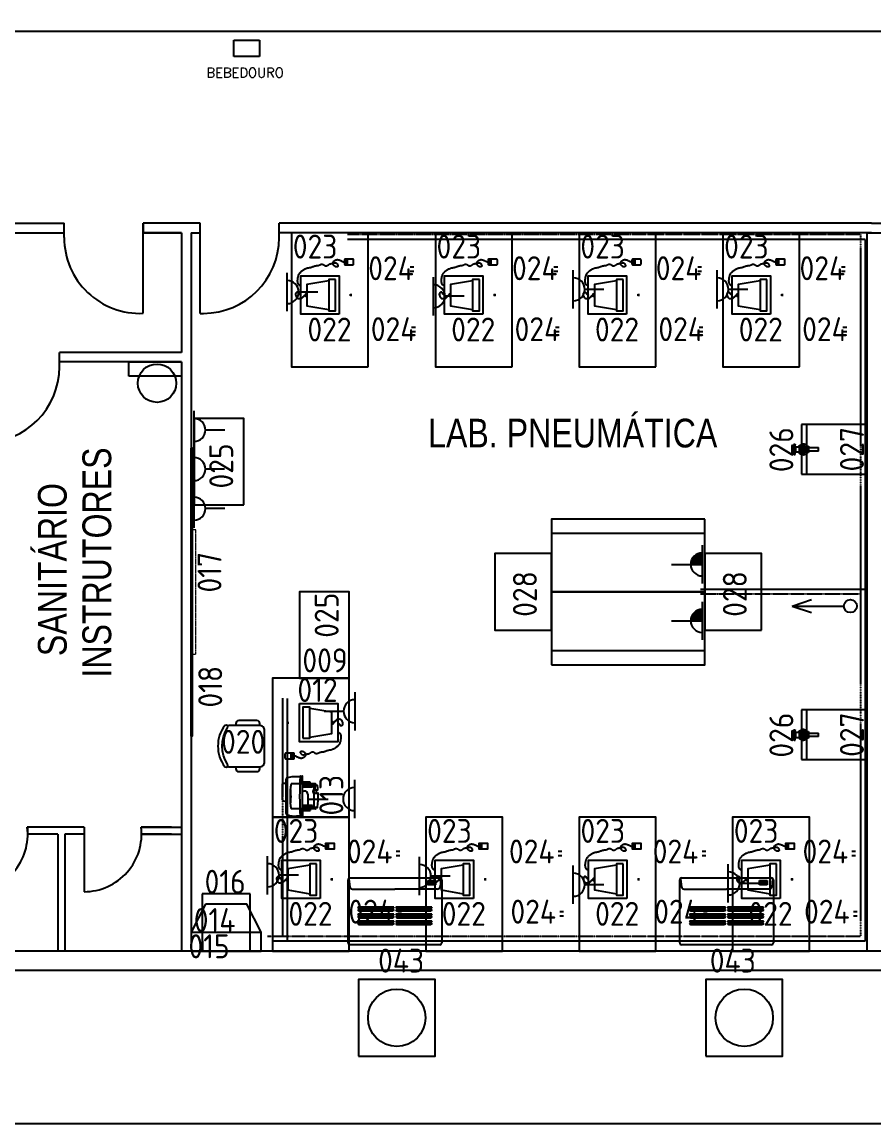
# Model space of a CAD drawing. Header units: millimetres. Extents: x 18768 to 1484868, y -11027 to 520152.
# Drawn here: x 218641 to 227529, y 25708 to 37211 of the extents above; entities that cross this region are included whole.
import ezdxf
from ezdxf.enums import TextEntityAlignment as Align

# ---------------------------------------------------------------- set-up
doc = ezdxf.new("R2010")
doc.units = ezdxf.units.MM
for name, pattern in [('DASHDOT2', [0.5, 0.25, -0.125, 0, -0.125]), ('DIVIDE', [2.15, 1.5, -0.2, 0.05, -0.15, 0.05, -0.2]), ('HIDDEN', [0.375, 0.25, -0.125]), ('HIDDEN2', [4.7625, 3.175, -1.5875])]:
    doc.linetypes.add(name, pattern=pattern)
for name, color, linetype in [('4-MOBILIA', 4, 'Continuous'), ('8-TEXTO-DETALHES', 6, 'Continuous'), ('L018-SIMBOLO1', 3, 'Continuous'), ('L018-SIMBOLO3', 3, 'Continuous'), ('L025-CONTORNO', 7, 'Continuous'), ('L025-IMAGIN', 1, 'DIVIDE'), ('L025-TEXTO', 7, 'Continuous'), ('L035-ARRANJO-ADQUIRIR', 102, 'Continuous'), ('L035-ARRANJO-EXISTENTE', 180, 'Continuous'), ('L035-ARRANJO-REMANEJADO', 200, 'Continuous'), ('L035-TEXTO', 40, 'Continuous'), ('PAREDES', 7, 'Continuous')]:
    doc.layers.add(name, color=color, linetype=linetype)
doc.layers.add('L035-DEMOLIÇÃO', color=40, linetype='Continuous', plot=False)
doc.styles.add('ISO-CP--18', font='isocp.shx', dxfattribs={"width": 0.75, "height": 180})
doc.styles.add('ISO-CP--25', font='isocp.shx', dxfattribs={"height": 250})
doc.styles.add('ROMANS', font='romans', dxfattribs={"width": 0.8, "height": 300})
doc.styles.get("Standard").update_dxf_attribs({"font": 'arial.ttf'})

# ---------------------------------------------------------------- blocks, each defined once
blk = doc.blocks.new('BL_SENAI_id9300159197')
at = {"layer": 'L025-CONTORNO', "color": 0, "linetype": 'HIDDEN', "lineweight": 9}
blk.add_lwpolyline([(-650, -50), (650, -50), (650, 0), (-650, 0)], close=True, dxfattribs=at)
at = {"layer": 'L025-TEXTO', "lineweight": 9, "style": 'ISO-CP--25'}
blk.add_attdef('rmp_mt_codmaterial', (15, 15), '', height=40, dxfattribs=at)
at = {"layer": 'L025-TEXTO', "lineweight": 9, "style": 'ISO-CP--25', "flags": 1}
for tag in ['rmp_mt_nomeunid', 'rmp_mt_potencia', 'rmp_mt_cod']:
    blk.add_attdef(tag, (15, 15), '', height=40, dxfattribs=at)
blk = doc.blocks.new('BL_SENAI_id9320290690')
at = {"layer": 'L025-CONTORNO', "color": 0}
blk.add_lwpolyline([(-3131, 134), (-131, 134), (-131, 152), (-3131, 152)], close=True, dxfattribs=at)
at = {"layer": 'L025-TEXTO', "style": 'ISO-CP--25'}
blk.add_attdef('rmp_mt_codmaterial', (15, 15), '', height=40, dxfattribs=at)
at = {"layer": 'L025-TEXTO', "style": 'ISO-CP--25', "flags": 1}
for tag in ['rmp_mt_nomeunid', 'rmp_mt_potencia', 'rmp_mt_cod']:
    blk.add_attdef(tag, (15, 15), '', height=40, dxfattribs=at)
blk = doc.blocks.new('BL_SENAI_id9320210400')
at = {"layer": 'L035-ARRANJO-ADQUIRIR', "color": 0}
for points in [[(-690, 550, -0.290756), (-310, 550, 0.829608), (-284, 579, 0.333333), (-716, 579, 0.829608), (-690, 550)], [(-717, 464), (-737, 464, 0.414214), (-767, 434), (-767, 244, 0.414214), (-737, 214), (-717, 214)], [(-710, 550, 0.129448), (-717, 523), (-717, 219, 0.414214), (-663, 164), (-338, 164, 0.414214), (-284, 219), (-284, 525, 0.120944), (-290, 550)], [(-284, 214), (-264, 214, 0.414214), (-234, 244), (-234, 434, 0.414214), (-264, 464), (-284, 464)]]:
    blk.add_lwpolyline(points, format="xyb", dxfattribs=at)
at = {"layer": 'L025-TEXTO', "style": 'ISO-CP--25'}
blk.add_attdef('rmp_mt_codmaterial', (15, 15), '', height=40, dxfattribs=at)
at = {"layer": 'L025-TEXTO', "style": 'ISO-CP--25', "flags": 1}
for tag in ['rmp_mt_nomeunid', 'rmp_mt_potencia', 'rmp_mt_cod']:
    blk.add_attdef(tag, (15, 15), '', height=40, dxfattribs=at)
blk = doc.blocks.new('BL_SENAI_id9370710520')
at = {"layer": 'L035-ARRANJO-ADQUIRIR', "color": 0}
for p, q in [((499, 247), (499, 164)), ((502, 247), (502, 224)), ((519, 247), (502, 247)), ((550, 253), (506, 253)), ((519, 224), (519, 247)), ((520, 247), (520, 224)), ((536, 247), (520, 247)), ((536, 224), (536, 247)), ((538, 247), (538, 224)), ((554, 247), (538, 247)), ((554, 224), (554, 247)), ((557, 164), (557, 247)), ((193, 186), (169, 186)), ((181, 174), (181, 198)), ((499, 221), (557, 221)), ((499, 220), (557, 220)), ((502, 224), (519, 224)), ((506, 157), (550, 157)), ((520, 224), (536, 224)), ((538, 224), (554, 224))]:
    blk.add_line(p, q, dxfattribs=at)
for points in [[(-19, 308), (-19, 708), (381, 708), (381, 308)], [(170, 645), (192, 645), (192, 660), (170, 660)], [(343, 345), (343, 415), (18, 415), (18, 345)]]:
    blk.add_lwpolyline(points, close=True, dxfattribs=at)
for points in [[(181, 660), (180, 665), (178, 669), (175, 672), (173, 675), (170, 677), (168, 678), (165, 679), (163, 681), (162, 682), (161, 683), (160, 685), (160, 686), (159, 688), (159, 689), (159, 690), (158, 691), (157, 692), (156, 693), (154, 694), (152, 695), (151, 696), (149, 697), (147, 699), (146, 701), (144, 703), (143, 706), (142, 709), (141, 712), (141, 716), (141, 719), (141, 723), (141, 726), (141, 729), (142, 732), (143, 735), (145, 737), (146, 740), (148, 742), (150, 744), (152, 746), (154, 747), (156, 749), (159, 750), (161, 751), (163, 752), (166, 753), (168, 754), (170, 755), (172, 755), (174, 756), (176, 757), (178, 757), (180, 758), (181, 758), (183, 758), (185, 759), (186, 759), (188, 759), (190, 759), (191, 759), (193, 759), (195, 759), (196, 758), (198, 758), (200, 757), (202, 757), (203, 756), (205, 755), (206, 754), (208, 753), (209, 751), (210, 750), (211, 749), (212, 748), (213, 746), (214, 745), (214, 744), (214, 743), (214, 742), (214, 741), (213, 739), (212, 738), (211, 737), (210, 737), (209, 736), (208, 735), (206, 734), (205, 733), (204, 732), (202, 732), (201, 731), (199, 730), (198, 729), (196, 728), (195, 727), (194, 726), (193, 724), (192, 723), (191, 721), (190, 719), (189, 716), (187, 714), (184, 711), (181, 708)], [(276, 708), (280, 717), (284, 724), (290, 729), (296, 733), (302, 736), (308, 738), (315, 740), (321, 740), (327, 741), (334, 741), (340, 740), (345, 740), (351, 739), (357, 738), (362, 737), (368, 736), (374, 735), (379, 733), (385, 731), (390, 730), (395, 728), (400, 725), (405, 723), (410, 720), (414, 716), (418, 713), (422, 709), (426, 705), (430, 700), (434, 696), (437, 691), (441, 686), (444, 681), (448, 676), (451, 670), (454, 665), (457, 659), (460, 654), (462, 649), (464, 644), (465, 639), (466, 634), (467, 629), (467, 624), (468, 619), (469, 614), (469, 610), (470, 605), (472, 600), (473, 595), (475, 590), (477, 586), (479, 581), (481, 575), (483, 570), (485, 565), (486, 560), (487, 554), (488, 549), (489, 544), (489, 538), (490, 533), (491, 528), (492, 524), (493, 519), (495, 515), (497, 511), (499, 507), (500, 504), (502, 500), (503, 497), (504, 494), (504, 490), (504, 487), (504, 484), (503, 480), (502, 477), (501, 474), (499, 471), (498, 469), (496, 466), (494, 464), (492, 461), (490, 459), (489, 456), (488, 454), (487, 451), (486, 448), (487, 445), (487, 441), (488, 438), (490, 434), (492, 431), (493, 427), (495, 424), (497, 420), (499, 417), (501, 415), (503, 412), (505, 410), (506, 408), (507, 406), (508, 405), (509, 404), (509, 404), (509, 403), (509, 403), (509, 403), (508, 403), (508, 402), (508, 401), (508, 398), (509, 395), (510, 391), (510, 387), (511, 382), (513, 377), (514, 372), (515, 366), (516, 362), (517, 357), (518, 354), (519, 350), (519, 347), (519, 344), (518, 341), (517, 338), (515, 335), (513, 333), (510, 330), (506, 327), (502, 325), (499, 323), (495, 321), (491, 320), (488, 320), (485, 320), (482, 321), (480, 322), (479, 324), (478, 326), (477, 329), (477, 332), (477, 334), (477, 337), (478, 341), (478, 344), (480, 347), (481, 350), (483, 353), (485, 356), (487, 359), (490, 362), (493, 365), (496, 368), (499, 370), (502, 372), (506, 373), (510, 373), (515, 372), (520, 371), (525, 369), (530, 366), (535, 362), (539, 358), (543, 353), (547, 348), (549, 342), (551, 336), (552, 330), (552, 324), (551, 318), (550, 312), (548, 306), (546, 300), (544, 294), (541, 289), (538, 284), (536, 278), (533, 273), (531, 268), (529, 262), (528, 256), (528, 253)], [(331, 415), (291, 645), (71, 645), (31, 415)]]:
    blk.add_lwpolyline(points, dxfattribs=at)
for centre, start, end in [((506, 247), 90, 180), ((550, 247), 0, 90), ((506, 164), 180, 270), ((550, 164), 270, 0)]:
    blk.add_arc(centre, 6.72, start, end, dxfattribs=at)
at = {"layer": 'L025-TEXTO', "style": 'ISO-CP--25'}
blk.add_attdef('rmp_mt_codmaterial', (15, 15), '', height=40, dxfattribs=at)
at = {"layer": 'L025-TEXTO', "style": 'ISO-CP--25', "flags": 1}
for tag in ['rmp_mt_nomeunid', 'rmp_mt_potencia', 'rmp_mt_cod']:
    blk.add_attdef(tag, (15, 15), '', height=40, dxfattribs=at)
blk = doc.blocks.new('BL_SENAI_id9320221140')
at = {"layer": 'L025-CONTORNO', "color": 0}
blk.add_lwpolyline([(570, -612), (570, 788), (-230, 788), (-230, -612)], close=True, dxfattribs=at)
at = {"layer": 'L025-TEXTO', "style": 'ISO-CP--25'}
blk.add_attdef('rmp_mt_codmaterial', (15, 15), '', height=40, dxfattribs=at)
at = {"layer": 'L025-TEXTO', "style": 'ISO-CP--25', "flags": 1}
for tag in ['rmp_mt_nomeunid', 'rmp_mt_potencia', 'rmp_mt_cod']:
    blk.add_attdef(tag, (15, 15), '', height=40, dxfattribs=at)
blk = doc.blocks.new('BL_SENAI_id9390240030')
at = {"layer": 'L035-ARRANJO-REMANEJADO', "color": 0}
for p, q in [((0, 630), (0, -50)), ((520, 630), (0, 630)), ((520, -50), (520, 630)), ((0, 0), (520, 0)), ((0, -50), (520, -50))]:
    blk.add_line(p, q, dxfattribs=at)
at = {"layer": 'L025-TEXTO', "style": 'ISO-CP--25'}
blk.add_attdef('rmp_mt_codmaterial', (15, 15), '', height=40, dxfattribs=at)
at = {"layer": 'L025-TEXTO', "style": 'ISO-CP--25', "flags": 1}
for tag in ['rmp_mt_nomeunid', 'rmp_mt_potencia', 'rmp_mt_cod']:
    blk.add_attdef(tag, (15, 15), '', height=40, dxfattribs=at)
blk = doc.blocks.new('BL_SENAI_id9320230440')
at = {"layer": 'L035-ARRANJO-ADQUIRIR', "color": 0}
blk.add_lwpolyline([(0, 520), (-900, 520), (-900, 0), (0, 0)], close=True, dxfattribs=at)
at = {"layer": 'L025-TEXTO', "style": 'ISO-CP--25'}
blk.add_attdef('rmp_mt_codmaterial', (15, 15), '', height=40, dxfattribs=at)
at = {"layer": 'L025-TEXTO', "style": 'ISO-CP--25', "flags": 1}
for tag in ['rmp_mt_nomeunid', 'rmp_mt_potencia', 'rmp_mt_cod']:
    blk.add_attdef(tag, (15, 15), '', height=40, dxfattribs=at)
blk = doc.blocks.new('BL_SENAI_id9370710510')
at = {"layer": 'L035-ARRANJO-ADQUIRIR', "color": 0}
for p, q in [((173, 95), (173, 119)), ((491, 168), (491, 85)), ((491, 142), (549, 142)), ((491, 141), (549, 141)), ((495, 168), (495, 145)), ((511, 168), (495, 168)), ((495, 145), (511, 145)), ((542, 174), (498, 174)), ((511, 145), (511, 168)), ((529, 168), (512, 168)), ((512, 168), (512, 145)), ((512, 145), (529, 145)), ((529, 145), (529, 168)), ((530, 168), (530, 145)), ((546, 168), (530, 168)), ((530, 145), (546, 145)), ((546, 145), (546, 168)), ((549, 85), (549, 168)), ((185, 107), (161, 107)), ((498, 78), (542, 78))]:
    blk.add_line(p, q, dxfattribs=at)
for points in [[(-27, 229), (-27, 629), (373, 629), (373, 229)], [(162, 566), (184, 566), (184, 581), (162, 581)], [(335, 266), (335, 336), (10, 336), (10, 266)]]:
    blk.add_lwpolyline(points, close=True, dxfattribs=at)
for points in [[(173, 581), (172, 586), (170, 590), (168, 593), (165, 596), (162, 598), (160, 599), (158, 600), (156, 602), (154, 603), (153, 604), (152, 606), (152, 607), (152, 609), (151, 610), (151, 611), (150, 612), (149, 613), (148, 614), (146, 615), (145, 616), (143, 617), (141, 618), (139, 620), (138, 622), (136, 624), (135, 627), (134, 630), (133, 633), (133, 637), (133, 640), (133, 644), (133, 647), (134, 650), (134, 653), (135, 656), (137, 658), (138, 661), (140, 663), (142, 665), (144, 667), (146, 668), (148, 670), (151, 671), (153, 672), (156, 673), (158, 674), (160, 675), (162, 676), (164, 676), (166, 677), (168, 678), (170, 678), (172, 679), (174, 679), (175, 679), (177, 680), (179, 680), (180, 680), (182, 680), (183, 680), (185, 680), (187, 680), (189, 679), (190, 679), (192, 678), (194, 678), (195, 677), (197, 676), (199, 675), (200, 674), (201, 672), (203, 671), (204, 670), (205, 669), (205, 667), (206, 666), (206, 665), (206, 664), (206, 663), (206, 662), (205, 660), (205, 659), (204, 658), (203, 658), (201, 657), (200, 656), (199, 655), (197, 654), (196, 653), (194, 653), (193, 652), (191, 651), (190, 650), (189, 649), (187, 648), (186, 647), (185, 645), (184, 644), (183, 642), (182, 640), (181, 637), (179, 635), (176, 632), (173, 629)], [(268, 629), (272, 638), (277, 645), (282, 650), (288, 655), (294, 657), (300, 659), (307, 661), (313, 661), (320, 662), (326, 662), (332, 661), (338, 661), (343, 660), (349, 659), (355, 658), (360, 657), (366, 656), (371, 654), (377, 652), (382, 651), (387, 649), (392, 646), (397, 644), (402, 641), (406, 637), (411, 634), (415, 630), (419, 626), (422, 621), (426, 617), (430, 612), (433, 607), (437, 602), (440, 597), (443, 591), (447, 586), (449, 580), (452, 575), (454, 570), (456, 565), (457, 560), (458, 555), (459, 550), (460, 545), (460, 540), (461, 535), (461, 531), (462, 526), (464, 521), (466, 516), (467, 511), (470, 507), (472, 502), (474, 496), (475, 491), (477, 486), (478, 481), (479, 475), (480, 470), (481, 465), (481, 459), (482, 454), (483, 449), (484, 445), (486, 440), (487, 436), (489, 432), (491, 428), (492, 425), (494, 421), (495, 418), (496, 415), (496, 411), (496, 408), (496, 405), (495, 402), (494, 398), (493, 395), (492, 393), (490, 390), (488, 387), (486, 385), (484, 382), (482, 380), (481, 377), (480, 375), (479, 372), (479, 369), (479, 366), (479, 362), (481, 359), (482, 355), (484, 352), (486, 348), (488, 345), (490, 342), (492, 338), (493, 336), (495, 333), (497, 331), (498, 329), (499, 327), (500, 326), (501, 325), (501, 325), (501, 324), (501, 324), (501, 324), (501, 324), (500, 323), (500, 322), (501, 319), (501, 316), (502, 312), (503, 308), (504, 303), (505, 298), (506, 293), (507, 287), (508, 283), (509, 278), (510, 275), (511, 271), (511, 268), (511, 265), (510, 262), (509, 259), (507, 257), (505, 254), (502, 251), (498, 248), (495, 246), (491, 244), (487, 242), (483, 241), (480, 241), (477, 241), (475, 242), (473, 243), (471, 245), (470, 247), (469, 250), (469, 253), (469, 256), (469, 259), (470, 262), (471, 265), (472, 268), (473, 271), (475, 274), (477, 277), (479, 280), (482, 283), (485, 286), (488, 289), (491, 291), (495, 293), (498, 294), (503, 294), (507, 293), (512, 292), (517, 290), (522, 287), (527, 283), (531, 279), (536, 274), (539, 269), (542, 263), (543, 257), (544, 251), (544, 245), (543, 239), (542, 233), (540, 227), (538, 221), (536, 216), (533, 210), (530, 205), (528, 199), (525, 194), (523, 189), (521, 183), (520, 177), (520, 174)], [(323, 336), (283, 566), (63, 566), (23, 336)]]:
    blk.add_lwpolyline(points, dxfattribs=at)
for centre, start, end in [((498, 168), 90, 180), ((542, 168), 0, 90), ((498, 85), 180, 270), ((542, 85), 270, 0)]:
    blk.add_arc(centre, 6.72, start, end, dxfattribs=at)
at = {"layer": 'L025-TEXTO', "style": 'ISO-CP--25'}
blk.add_attdef('rmp_mt_codmaterial', (15, 15), '', height=40, dxfattribs=at)
at = {"layer": 'L025-TEXTO', "style": 'ISO-CP--25', "flags": 1}
for tag in ['rmp_mt_nomeunid', 'rmp_mt_potencia', 'rmp_mt_cod']:
    blk.add_attdef(tag, (15, 15), '', height=40, dxfattribs=at)
blk = doc.blocks.new('BL_SENAI_id9320220810')
at = {"layer": 'L025-CONTORNO', "color": 0}
blk.add_lwpolyline([(-688, 238), (112, 238), (112, 1688), (-688, 1688)], close=True, dxfattribs=at)
at = {"layer": 'L025-TEXTO', "style": 'ISO-CP--25'}
blk.add_attdef('rmp_mt_codmaterial', (15, 15), '', height=40, dxfattribs=at)
at = {"layer": 'L025-TEXTO', "style": 'ISO-CP--25', "flags": 1}
for tag in ['rmp_mt_nomeunid', 'rmp_mt_potencia', 'rmp_mt_cod']:
    blk.add_attdef(tag, (15, 15), '', height=40, dxfattribs=at)
blk = doc.blocks.new('BL_SENAI_id9370720080')
at = {"layer": 'L035-ARRANJO-EXISTENTE', "color": 0}
for p, q in [((-169, 28), (-169, 387)), ((-92, 413), (-24, 413)), ((-21, 418), (-3, 418)), ((76, 357), (-1, 357)), ((0, 357), (0, 415)), ((79, 337), (79, 354)), ((-209, 167), (-209, 337)), ((136, 337), (-119, 337)), ((154, 322), (0, 322)), ((104, 317), (0, 317)), ((104, 305), (0, 305)), ((104, 302), (0, 302)), ((55, 232), (55, 112)), ((104, 302), (104, 322)), ((124, 285), (124, 322)), ((124, 92), (124, 240)), ((124, 240), (161, 240)), ((126, 275), (158, 275)), ((132, 285), (132, 322)), ((139, 322), (139, 334)), ((136, 77), (-119, 77)), ((-92, 2), (-24, 2)), ((76, 57), (-1, 57)), ((104, 112), (0, 112)), ((104, 110), (0, 110)), ((104, 97), (0, 97)), ((154, 92), (0, 92)), ((0, 57), (0, 0)), ((79, 77), (79, 60)), ((104, 112), (104, 92)), ((139, 80), (139, 92)), ((-21, -3), (-3, -3))]:
    blk.add_line(p, q, dxfattribs=at)
for centre, radius, start, end in [((-154, 387), 15, 107.7571, 180), ((-82, 161), 252, 76.9063, 107.7571), ((4596, 207), 4625, 177.4284, 182.5716), ((-21, 415), 3, 90, 177.4284), ((-7, 415), 3, 2.5716, 90), ((-4624, 207), 4625, 357.4284, 2.5716), ((-3, 415), 3, 0, 90), ((76, 354), 3, 0, 90), ((721, 207), 850, 171.2026, 188.7974), ((-636, 207), 517, 351.0985, 8.9015), ((25, 232), 30, 0, 142.3429), ((137, 257), 28.3, 123.367, 236.633), ((137, 257), 20.8, 123.367, 227.8145), ((119, 285), 5, 303.367, 0), ((119, 230), 5, 0, 56.633), ((122, 240), 2, 0, 47.8145), ((119, 285), 12.5, 303.367, 0), ((136, 334), 3, 0, 90), ((-721, 207), 870, 2.1781, 4.441), ((154, 319), 3, 7.2919, 90), ((-721, 207), 885, 4.5759, 7.2919), ((-721, 207), 885, 352.7081, 1.9536), ((158, 278), 3, 270, 4.5759), ((161, 237), 3, 1.9536, 90), ((-154, 28), 15, 180, 252.2429), ((-82, 254), 252, 252.2429, 283.0937), ((-3, 0), 3, 270, 0), ((76, 60), 3, 270, 0), ((136, 80), 3, 270, 0), ((154, 95), 3, 270, 352.7081), ((-21, 0), 3, 182.5716, 270), ((-7, 0), 3, 270, 357.4284)]:
    blk.add_arc(centre, radius, start, end, dxfattribs=at)
at = {"layer": 'L035-ARRANJO-EXISTENTE', "color": 0, "extrusion": (0, 0, -1)}
blk.add_ellipse((-169, 337), major_axis=(40, 0), ratio=0.25, start_param=3.141593, end_param=4.712389, dxfattribs=at)
at = {"layer": 'L035-ARRANJO-EXISTENTE', "color": 0}
blk.add_ellipse((-169, 167), major_axis=(40, 0), ratio=0.25, start_param=3.141593, end_param=4.712389, dxfattribs=at)
at = {"layer": 'L025-TEXTO', "style": 'ISO-CP--18'}
blk.add_attdef('rmp_mt_codmaterial', (15, 15), '', height=40, dxfattribs=at)
at = {"layer": 'L025-TEXTO', "style": 'ISO-CP--18', "flags": 1}
for tag in ['rmp_mt_nomeunid', 'rmp_mt_potencia', 'rmp_mt_cod']:
    blk.add_attdef(tag, (15, 15), '', height=40, dxfattribs=at)
blk = doc.blocks.new('BL_SENAI_id9310100320')
at = {"layer": 'L035-ARRANJO-EXISTENTE', "color": 0}
for p, q in [((-201, 56), (-201, 20)), ((-201, 56), (-96, 56)), ((-96, 20), (-201, 20)), ((-96, 72), (-55, 72)), ((-96, 4), (-96, 72)), ((-55, 4), (-96, 4)), ((-29, 76), (-35, 76)), ((-35, 68), (-35, 0)), ((-35, 0), (-29, 0)), ((-29, 0), (-29, 76)), ((-22, 76), (-17, 76)), ((-22, 0), (-22, 76)), ((-17, 0), (-22, 0)), ((-17, 68), (-17, 0)), ((1, 23), (1, 53)), ((39, 65), (12, 65)), ((39, 11), (12, 11)), ((35, 65), (35, 11)), ((39, 65), (39, 11))]:
    blk.add_line(p, q, dxfattribs=at)
for points in [[(-96, 22), (-96, 54), (-80, 54), (-80, 22)], [(-53, 76), (-35, 76), (-35, 0), (-53, 0)], [(1, 76), (-17, 76), (-17, 0), (1, 0)], [(39, 30), (39, 46), (58, 46), (58, 30)], [(45, 92), (45, 88), (55, 88), (55, 92)], [(45, -16), (45, -12), (55, -12), (55, -16)]]:
    blk.add_lwpolyline(points, close=True, dxfattribs=at)
for points in [[(48, 46), (48, 88), (52, 88), (52, 46)], [(52, 30), (52, -12), (48, -12), (48, 30)]]:
    blk.add_lwpolyline(points, dxfattribs=at)
for centre in [(-42, 85), (-42, -9)]:
    blk.add_circle(centre, 4.46, dxfattribs=at)
for centre, radius, start, end in [((-41, 38), 55.5, 41.7386, 141.8707), ((-41, 38), 55.5, 218.1293, 318.2614), ((-55, 75), 2.59, 270, 0), ((-55, 1), 2.59, 0, 90), ((12, 76), 11.4, 180, 270), ((12, 0), 11.4, 90, 180)]:
    blk.add_arc(centre, radius, start, end, dxfattribs=at)
at = {"layer": 'L025-TEXTO', "style": 'ISO-CP--25'}
blk.add_attdef('rmp_mt_codmaterial', (15, 15), '', height=40, dxfattribs=at)
at = {"layer": 'L025-TEXTO', "style": 'ISO-CP--25', "flags": 1}
for tag in ['rmp_mt_nomeunid', 'rmp_mt_potencia', 'rmp_mt_cod']:
    blk.add_attdef(tag, (15, 15), '', height=40, dxfattribs=at)
blk = doc.blocks.new('BL_SENAI_id9380810140')
at = {"layer": 'L025-CONTORNO', "color": 0}
blk.add_lwpolyline([(-371, -270), (429, -270), (429, 320), (-371, 320)], close=True, dxfattribs=at)
at = {"layer": 'L025-TEXTO', "style": 'ISO-CP--25'}
blk.add_attdef('RMP_MT_NOMEUNID', (8, 8), '', height=250, dxfattribs=at)
at = {"layer": 'L025-TEXTO', "style": 'ISO-CP--25', "flags": 1}
for tag in ['RMP_MT_POTENCIA', 'RMP_MT_COD', 'RMP_MT_CODMATERIAL']:
    blk.add_attdef(tag, (8, 8), '', height=250, dxfattribs=at)
blk = doc.blocks.new('BL_SENAI_id9320130030')
at = {"layer": 'L025-IMAGIN', "color": 0}
blk.add_lwpolyline([(267, 734), (-204, 564), (0, 0), (470, 170)], close=True, dxfattribs=at)
at = {"layer": 'L025-TEXTO', "style": 'ISO-CP--25'}
blk.add_attdef('rmp_mt_codmaterial', (15, 15), '', height=40, dxfattribs=at)
at = {"layer": 'L025-TEXTO', "style": 'ISO-CP--25', "flags": 1}
for tag in ['rmp_mt_nomeunid', 'rmp_mt_potencia', 'rmp_mt_cod']:
    blk.add_attdef(tag, (15, 15), '', height=40, dxfattribs=at)
blk = doc.blocks.new('BL_SENAI_id9360630070')
at = {"layer": 'L035-ARRANJO-ADQUIRIR', "color": 0}
blk.add_lwpolyline([(215, 994), (15, 994), (15, 264), (215, 264)], dxfattribs=at)
blk.add_lwpolyline([(505, 844), (215, 994), (215, 264), (505, 414)], close=True, dxfattribs=at)
at = {"layer": 'L025-TEXTO', "style": 'ISO-CP--25'}
blk.add_attdef('rmp_mt_codmaterial', (15, 15), '', height=40, dxfattribs=at)
at = {"layer": 'L025-TEXTO', "style": 'ISO-CP--25', "flags": 1}
for tag in ['rmp_mt_nomeunid', 'rmp_mt_potencia', 'rmp_mt_cod']:
    blk.add_attdef(tag, (15, 15), '', height=40, dxfattribs=at)
blk = doc.blocks.new('BL_SENAI_id9360620050')
at = {"layer": 'L025-IMAGIN', "color": 0}
blk.add_lwpolyline([(456, 171), (456, 671), (-144, 671), (-144, 171)], close=True, dxfattribs=at)
at = {"layer": 'L025-TEXTO', "style": 'ISO-CP--18'}
blk.add_attdef('rmp_mt_codmaterial', (15, 15), '', height=40, dxfattribs=at)
at = {"layer": 'L025-TEXTO', "style": 'ISO-CP--18', "flags": 1}
for tag in ['rmp_mt_nomeunid', 'rmp_mt_potencia', 'rmp_mt_cod']:
    blk.add_attdef(tag, (15, 15), '', height=40, dxfattribs=at)
blk = doc.blocks.new('BL_SENAI_id9320210390')
at = {"layer": 'L035-ARRANJO-ADQUIRIR', "color": 0}
for p, q in [((154, -168), (154, -207)), ((199, -168), (199, -207))]:
    blk.add_line(p, q, dxfattribs=at)
at = {"layer": 'L025-TEXTO', "style": 'ISO-CP--25'}
blk.add_attdef('RMP_MT_NOMEUNID', (8, 8), '', height=250, dxfattribs=at)
at = {"layer": 'L025-TEXTO', "style": 'ISO-CP--25', "flags": 1}
for tag in ['RMP_MT_COD', 'RMP_MT_CODMATERIAL', 'RMP_MT_POTENCIA']:
    blk.add_attdef(tag, (8, 8), '', height=250, dxfattribs=at)
blk = doc.blocks.new('BL_SENAI_id9315160120')
at = {"color": 0}
for p, q in [((93, 569), (105, 588)), ((105, 588), (457, 588)), ((469, 569), (457, 588)), ((489, 569), (501, 588)), ((501, 588), (853, 588)), ((865, 569), (853, 588)), ((469, 569), (93, 569)), ((93, 544), (105, 564)), ((469, 544), (93, 544)), ((93, 498), (105, 518)), ((469, 498), (93, 498)), ((93, 474), (105, 493)), ((469, 474), (93, 474)), ((105, 564), (457, 564)), ((105, 518), (457, 518)), ((105, 493), (457, 493)), ((469, 544), (457, 564)), ((469, 498), (457, 518)), ((469, 474), (457, 493)), ((865, 569), (489, 569)), ((489, 544), (501, 564)), ((865, 544), (489, 544)), ((489, 498), (501, 518)), ((865, 498), (489, 498)), ((489, 474), (501, 493)), ((865, 474), (489, 474)), ((501, 564), (853, 564)), ((501, 518), (853, 518)), ((501, 493), (853, 493)), ((865, 544), (853, 564)), ((865, 498), (853, 518)), ((865, 474), (853, 493)), ((93, 426), (105, 445)), ((469, 426), (93, 426)), ((93, 401), (105, 420)), ((469, 401), (93, 401)), ((105, 445), (457, 445)), ((105, 420), (457, 420)), ((469, 426), (457, 445)), ((469, 401), (457, 420)), ((489, 426), (501, 445)), ((865, 426), (489, 426)), ((489, 401), (501, 420)), ((865, 401), (489, 401)), ((501, 445), (853, 445)), ((501, 420), (853, 420)), ((865, 426), (853, 445)), ((865, 401), (853, 420)), ((0, 106), (8, 190)), ((37, 215), (479, 215)), ((56, 126), (56, 170)), ((56, 170), (136, 170)), ((136, 126), (56, 126)), ((136, 170), (136, 126)), ((921, 215), (479, 215)), ((958, 106), (950, 190))]:
    blk.add_line(p, q, dxfattribs=at)
for centre, radius in [((78, 148), 17.7), ((78, 148), 5.72), ((115, 148), 15.8), ((115, 148), 3.81)]:
    blk.add_circle(centre, radius, dxfattribs=at)
for centre, start, end in [((37, 185), 90, 169.0323), ((921, 185), 10.9677, 90)]:
    blk.add_arc(centre, 30, start, end, dxfattribs=at)
at = {"layer": 'L025-CONTORNO', "color": 0}
for p, q in [((-10, 117), (-10, 775)), ((10, 795), (948, 795)), ((968, 775), (968, 117)), ((948, 97), (10, 97))]:
    blk.add_line(p, q, dxfattribs=at)
for centre, start, end in [((10, 775), 90, 180), ((948, 775), 0, 90), ((10, 117), 180, 270), ((948, 117), 270, 0)]:
    blk.add_arc(centre, 20, start, end, dxfattribs=at)
at = {"layer": 'L025-TEXTO', "linetype": 'HIDDEN2', "style": 'ISO-CP--25'}
blk.add_attdef('rmp_mt_codmaterial', (15, 15), '', height=40, dxfattribs=at)
at = {"layer": 'L025-TEXTO', "linetype": 'HIDDEN2', "style": 'ISO-CP--25', "flags": 1}
for tag in ['rmp_mt_nomeunid', 'rmp_mt_potencia', 'rmp_mt_cod']:
    blk.add_attdef(tag, (15, 15), '', height=40, dxfattribs=at)

msp = doc.modelspace()

# ---------------------------------------------------------------- hatches: boundary and pattern name
at = {"layer": 'L018-SIMBOLO1'}
for points in [[(225617.047, 31548.705), (225737.047, 31548.705), (225737.047, 31668.705, 0.414213562)], [(225617.047, 30960.029), (225737.047, 30960.029), (225737.047, 31080.029, 0.414213562)]]:
    msp.add_hatch(color=256, dxfattribs=at).paths.add_polyline_path(points)

# ---------------------------------------------------------------- linework, layer by layer
at = {"layer": '4-MOBILIA'}
msp.add_circle((220049.11, 33440.781), 200, dxfattribs=at)
at = {"layer": 'DEFPOINTS'}
for p, q in [((220849.893, 37020.379), (221119.893, 37020.379)), ((218181.279, 35110.201), (219080.702, 35110.201)), ((219905.702, 35110.201), (219905.702, 35011.201)), ((220498.243, 35110.201), (219905.702, 35110.201)), ((221323.243, 34960.201), (221323.243, 35110.201)), ((227504.279, 35110.201), (227649.258, 35110.201)), ((218181.279, 35011.201), (219080.702, 35011.201)), ((219905.702, 35011.201), (220305.702, 35011.201)), ((220404.702, 35011.201), (220498.243, 35011.201)), ((227454.991, 35011.201), (227649.258, 35011.201)), ((220498.243, 34170.201), (220533.243, 34170.201)), ((219754.858, 33512.956), (219754.858, 33662.956)), ((219754.858, 33662.956), (220304.858, 33662.956)), ((220304.858, 33662.956), (220304.858, 33512.956)), ((220304.858, 33512.956), (219754.858, 33512.956)), ((219883.163, 28807.14), (220305.702, 28807.14)), ((219887.869, 28732.14), (220305.702, 28732.14))]:
    msp.add_line(p, q, dxfattribs=at)
at = {"layer": 'L018-SIMBOLO1', "color": 4, "linetype": 'DASHDOT2'}
for p, q in [((227388.033, 34992.192), (222036.998, 34992.192, 242.2)), ((227388.033, 34992.192), (227388.033, 27665.772)), ((225720.4, 31241.109), (227388.033, 31241.109)), ((221357.312, 30151.689), (221357.312, 27665.772)), ((227388.033, 27665.772), (221202.627, 27665.772, 279.966))]:
    msp.add_line(p, q, dxfattribs=at)
at = {"layer": 'L018-SIMBOLO1', "color": 6, "linetype": 'DIVIDE'}
for p, q in [((227438.033, 34942.192), (222036.998, 34942.192, 240.83)), ((227438.033, 34942.192), (227438.033, 27615.772)), ((225720.4, 31291.109), (227438.033, 31291.109)), ((221407.312, 30149.309), (221407.312, 27615.772)), ((227438.033, 27615.772), (221252.627, 27615.772, 275.804))]:
    msp.add_line(p, q, dxfattribs=at)
at = {"layer": 'L018-SIMBOLO1'}
for p, q in [((225737.047, 31748.705), (225737.047, 31348.705)), ((225417.047, 31548.705), (225737.047, 31548.705)), ((225737.047, 31160.029), (225737.047, 30760.029)), ((225417.047, 30960.029), (225737.047, 30960.029))]:
    msp.add_line(p, q, dxfattribs=at)
for centre in [(225737.047, 31548.705), (225737.047, 30960.029)]:
    msp.add_arc(centre, 120, 90, 270, dxfattribs=at)
at = {"layer": 'L018-SIMBOLO3'}
for q in [(226878.265, 31181.327), (227215.765, 31113.827), (226878.265, 31046.327)]:
    msp.add_line((226675.765, 31113.827), q, dxfattribs=at)
msp.add_circle((227283.265, 31113.827), 67.5, dxfattribs=at)
at = {"layer": 'L035-ARRANJO-ADQUIRIR', "color": 100}
for p, q in [((221407.325, 34191.822), (221407.325, 34591.822)), ((222933.364, 34148.926), (222933.364, 34548.926)), ((224392.032, 34220.418), (224392.032, 34620.418)), ((225892.032, 34220.418), (225892.032, 34620.418)), ((224712.032, 34420.418), (224512.032, 34420.418)), ((226212.032, 34420.418), (226012.032, 34420.418)), ((221727.325, 34391.822), (221527.325, 34391.822)), ((223253.364, 34348.926), (223053.364, 34348.926)), ((220435.084, 32752.255), (220435.084, 33152.255)), ((220755.084, 32952.255), (220555.084, 32952.255)), ((220434.614, 32343.741), (220434.614, 32743.741)), ((220754.614, 32543.741), (220554.614, 32543.741)), ((220435.689, 31931.28), (220435.689, 32331.28)), ((220755.689, 32131.28), (220555.689, 32131.28)), ((222114.578, 30216.769), (222114.578, 29816.769)), ((221794.578, 30016.769), (221994.578, 30016.769)), ((222109.72, 29299.256), (222109.72, 28899.256)), ((221635.034, 29099.256), (221835.034, 29099.256)), ((221203.572, 28104.341), (221203.572, 28504.341)), ((222787.272, 28096.198), (222787.272, 28496.198)), ((226009.142, 28018.551), (226009.142, 28418.551)), ((221523.572, 28304.341), (221323.572, 28304.341)), ((224392.141, 28004.253), (224392.141, 28404.253)), ((223107.272, 28296.198), (222907.272, 28296.198)), ((224712.141, 28204.253), (224512.141, 28204.253)), ((226329.142, 28218.551), (226129.142, 28218.551))]:
    msp.add_line(p, q, dxfattribs=at)
at = {"layer": 'L035-ARRANJO-ADQUIRIR'}
for points in [[(222151.09, 26416.25), (222951.09, 26416.25), (222951.09, 27216.25), (222151.09, 27216.25)], [(225775.873, 26416.25), (226575.873, 26416.25), (226575.873, 27216.25), (225775.873, 27216.25)]]:
    msp.add_lwpolyline(points, close=True, dxfattribs=at)
for centre in [(222551.09, 26816.25), (226175.873, 26816.25)]:
    msp.add_circle(centre, 300, dxfattribs=at)
at = {"layer": 'L035-ARRANJO-ADQUIRIR', "color": 100}
for centre, start, end in [((221407.325, 34391.822), 270, 90), ((224392.032, 34420.418), 270, 90), ((225892.032, 34420.418), 270, 90), ((222933.364, 34348.926), 270, 90), ((220435.084, 32952.255), 270, 90), ((220434.614, 32543.741), 270, 90), ((220435.689, 32131.28), 270, 90), ((222114.578, 30016.769), 90, 270), ((222109.72, 29099.256), 90, 270), ((221203.572, 28304.341), 270, 90), ((222787.272, 28296.198), 270, 90), ((224392.141, 28204.253), 270, 90), ((226009.142, 28218.551), 270, 90)]:
    msp.add_arc(centre, 120, start, end, dxfattribs=at)
at = {"layer": 'L035-ARRANJO-EXISTENTE'}
for p, q in [((225764.991, 31871.201), (224164.991, 31871.201)), ((224164.991, 30651.201), (225764.991, 30651.201))]:
    msp.add_line(p, q, dxfattribs=at)
for points in [[(225764.991, 32021.201), (224164.991, 32021.201), (224164.991, 31261.201), (225764.991, 31261.201)], [(224164.991, 30501.201), (225764.991, 30501.201), (225764.991, 31261.201), (224164.991, 31261.201)]]:
    msp.add_lwpolyline(points, close=True, dxfattribs=at)
at = {"layer": 'L035-DEMOLIÇÃO', "linetype": 'ByBlock', "lineweight": -2}
msp.add_lwpolyline([(243039.686, 25707.681), (151141.405, 25707.681), (151141.405, 63236.274), (243039.686, 63236.274)], close=True, dxfattribs=at)
at = {"layer": 'PAREDES'}
for p, q in [((222553.279, 37111.201), (187063.279, 37111.201)), ((222553.279, 37111.201), (187063.279, 37111.201)), ((222553.279, 37111.201), (187063.279, 37111.201)), ((222573.279, 37111.201), (187253.279, 37111.201)), ((224553.279, 37111.201), (221903.279, 37111.201)), ((224553.279, 37111.201), (221903.279, 37111.201)), ((224553.279, 37111.201), (221903.279, 37111.201)), ((224573.279, 37111.201), (221923.279, 37111.201)), ((224573.279, 37111.201), (221923.279, 37111.201)), ((224573.279, 37111.201), (221923.279, 37111.201)), ((242003.279, 37111.201), (224553.279, 37111.201)), ((242003.279, 37111.201), (224553.279, 37111.201)), ((242003.279, 37111.201), (224553.279, 37111.201)), ((242023.279, 37111.201), (224573.279, 37111.201)), ((242023.279, 37111.201), (224573.279, 37111.201)), ((242223.279, 37111.201), (224573.279, 37111.201)), ((220849.893, 36850.379), (220849.893, 37020.379)), ((221119.893, 37020.379), (221119.893, 36850.379)), ((221119.893, 36850.379), (220849.893, 36850.379)), ((219080.702, 34960.201), (219080.702, 35110.201)), ((219905.702, 34170.977), (219905.702, 35110.201)), ((220354.991, 35110.201), (219905.702, 35110.201)), ((220354.991, 35110.201), (219905.702, 35110.201)), ((220498.243, 34170.201), (220498.243, 35110.201)), ((227504.279, 35110.201), (221323.243, 35110.201)), ((220305.702, 35011.201), (219905.702, 35011.201)), ((220305.702, 35011.201), (219905.702, 35011.201)), ((220305.702, 35011.201), (220305.702, 33761.201)), ((220404.702, 35011.201), (220404.702, 27511.201)), ((227504.279, 35011.201), (221323.243, 35011.201)), ((227454.991, 35011.201), (227454.991, 27511.201)), ((227454.991, 35011.201), (227454.991, 27511.201)), ((219030.702, 33611.201), (219030.702, 33761.201)), ((220305.702, 33761.201), (219030.702, 33761.201)), ((220305.702, 33662.201), (219030.702, 33662.201)), ((220305.702, 33662.201), (220305.702, 27511.201)), ((219287.869, 28807.14), (218695.663, 28807.14)), ((218700.369, 28732.14), (218700.369, 28807.14)), ((219287.869, 28807.14), (219287.869, 28132.14)), ((220200.369, 28807.14), (219883.163, 28807.14)), ((219012.869, 28732.14), (218700.369, 28732.14)), ((219012.869, 28732.14), (219012.869, 27511.201)), ((219087.869, 28732.14), (219087.869, 27511.201)), ((219287.869, 28732.14), (219087.869, 28732.14)), ((220200.369, 28732.14), (219887.869, 28732.14)), ((227203.279, 27511.201), (210253.692, 27511.201)), ((242003.279, 27511.201), (227203.279, 27511.201)), ((242003.279, 27511.201), (227203.279, 27511.201)), ((227203.279, 27311.201), (210246.044, 27311.201)), ((242203.279, 27311.201), (227203.279, 27311.201)), ((242203.279, 27311.201), (227203.279, 27311.201)), ((242203.279, 27311.201), (227203.279, 27311.201))]:
    msp.add_line(p, q, dxfattribs=at)
for centre, radius, start, end in [((219870.702, 34960.201), 790, 180, 272.5392518), ((220533.243, 34960.201), 790, 270, 0), ((218240.702, 33611.201), 790, 270, 0), ((218100.369, 28732.14), 600, 270, 7.1807558), ((219287.869, 28732.14), 600, 270, 7.1807558)]:
    msp.add_arc(centre, radius, start, end, dxfattribs=at)

# ---------------------------------------------------------------- block references
at = {"layer": 'L035-ARRANJO-ADQUIRIR'}
ref = msp.add_blockref('BL_SENAI_id9320221140', (221683.265, 34223.201), dxfattribs=at)
ref.add_attrib('rmp_mt_codmaterial', '023', dxfattribs={"layer": 'L025-TEXTO', "height": 250, "style": 'ISO-CP--25'}).set_placement((221698.265, 34867.452), align=Align.MIDDLE)
ref = msp.add_blockref('BL_SENAI_id9320221140', (223183.265, 34223.201), dxfattribs=at)
ref.add_attrib('rmp_mt_codmaterial', '023', dxfattribs={"layer": 'L025-TEXTO', "height": 250, "style": 'ISO-CP--25'}).set_placement((223198.265, 34867.452), align=Align.MIDDLE)
ref = msp.add_blockref('BL_SENAI_id9320221140', (224683.265, 34223.201), dxfattribs=at)
ref.add_attrib('rmp_mt_codmaterial', '023', dxfattribs={"layer": 'L025-TEXTO', "height": 250, "style": 'ISO-CP--25'}).set_placement((224698.265, 34867.452), align=Align.MIDDLE)
ref = msp.add_blockref('BL_SENAI_id9320221140', (226183.265, 34223.201), dxfattribs=at)
ref.add_attrib('rmp_mt_codmaterial', '023', dxfattribs={"layer": 'L025-TEXTO', "height": 250, "style": 'ISO-CP--25'}).set_placement((226198.265, 34867.452), align=Align.MIDDLE)
ref = msp.add_blockref('BL_SENAI_id9320210390', (222522.317, 34456.081), dxfattribs=dict(at, rotation=90))
ref.add_attrib('RMP_MT_NOMEUNID', '024', dxfattribs={"layer": 'L025-TEXTO', "height": 250, "style": 'ISO-CP--25'}).set_placement((222490.899, 34641.567), align=Align.MIDDLE)
ref = msp.add_blockref('BL_SENAI_id9320210390', (224022.317, 34456.081), dxfattribs=dict(at, rotation=90))
ref.add_attrib('RMP_MT_NOMEUNID', '024', dxfattribs={"layer": 'L025-TEXTO', "height": 250, "style": 'ISO-CP--25'}).set_placement((223990.899, 34641.567), align=Align.MIDDLE)
ref = msp.add_blockref('BL_SENAI_id9320210390', (225522.317, 34456.081), dxfattribs=dict(at, rotation=90))
ref.add_attrib('RMP_MT_NOMEUNID', '024', dxfattribs={"layer": 'L025-TEXTO', "height": 250, "style": 'ISO-CP--25'}).set_placement((225490.899, 34641.567), align=Align.MIDDLE)
ref = msp.add_blockref('BL_SENAI_id9320210390', (227022.317, 34456.081), dxfattribs=dict(at, rotation=90))
ref.add_attrib('RMP_MT_NOMEUNID', '024', dxfattribs={"layer": 'L025-TEXTO', "height": 250, "style": 'ISO-CP--25'}).set_placement((226990.899, 34641.567), align=Align.MIDDLE)
ref = msp.add_blockref('BL_SENAI_id9370710520', (222257.039, 34179.169), dxfattribs=dict(at, rotation=90))
ref.add_attrib('rmp_mt_codmaterial', '022', dxfattribs={"layer": 'L025-TEXTO', "height": 250, "style": 'ISO-CP--25'}).set_placement((221848.442, 34001.378), align=Align.MIDDLE)
ref = msp.add_blockref('BL_SENAI_id9370710520', (223757.039, 34179.169), dxfattribs=dict(at, rotation=90))
ref.add_attrib('rmp_mt_codmaterial', '022', dxfattribs={"layer": 'L025-TEXTO', "height": 250, "style": 'ISO-CP--25'}).set_placement((223348.442, 34001.378), align=Align.MIDDLE)
ref = msp.add_blockref('BL_SENAI_id9370710520', (225257.039, 34179.169), dxfattribs=dict(at, rotation=90))
ref.add_attrib('rmp_mt_codmaterial', '022', dxfattribs={"layer": 'L025-TEXTO', "height": 250, "style": 'ISO-CP--25'}).set_placement((224848.442, 34001.378), align=Align.MIDDLE)
ref = msp.add_blockref('BL_SENAI_id9370710520', (226757.039, 34179.169), dxfattribs=dict(at, rotation=90))
ref.add_attrib('rmp_mt_codmaterial', '022', dxfattribs={"layer": 'L025-TEXTO', "height": 250, "style": 'ISO-CP--25'}).set_placement((226348.442, 34001.378), align=Align.MIDDLE)
ref = msp.add_blockref('BL_SENAI_id9320210390', (222537.936, 33827.878), dxfattribs=dict(at, rotation=90))
ref.add_attrib('RMP_MT_NOMEUNID', '024', dxfattribs={"layer": 'L025-TEXTO', "height": 250, "style": 'ISO-CP--25'}).set_placement((222517.768, 34005.337), align=Align.MIDDLE)
ref = msp.add_blockref('BL_SENAI_id9320210390', (224037.936, 33827.878), dxfattribs=dict(at, rotation=90))
ref.add_attrib('RMP_MT_NOMEUNID', '024', dxfattribs={"layer": 'L025-TEXTO', "height": 250, "style": 'ISO-CP--25'}).set_placement((224017.768, 34005.337), align=Align.MIDDLE)
ref = msp.add_blockref('BL_SENAI_id9320210390', (225537.936, 33827.878), dxfattribs=dict(at, rotation=90))
ref.add_attrib('RMP_MT_NOMEUNID', '024', dxfattribs={"layer": 'L025-TEXTO', "height": 250, "style": 'ISO-CP--25'}).set_placement((225517.768, 34005.337), align=Align.MIDDLE)
ref = msp.add_blockref('BL_SENAI_id9320210390', (227037.936, 33827.878), dxfattribs=dict(at, rotation=90))
ref.add_attrib('RMP_MT_NOMEUNID', '024', dxfattribs={"layer": 'L025-TEXTO', "height": 250, "style": 'ISO-CP--25'}).set_placement((227017.768, 34005.337), align=Align.MIDDLE)
ref = msp.add_blockref('BL_SENAI_id9320230440', (220435.084, 32172.255), dxfattribs=dict(at, rotation=270))
ref.add_attrib('rmp_mt_codmaterial', '025', dxfattribs={"layer": 'L025-TEXTO', "height": 250, "rotation": 90, "style": 'ISO-CP--25'}).set_placement((220719.402, 32576.802), align=Align.MIDDLE)
ref = msp.add_blockref('BL_SENAI_id9310100320', (226750.768, 32787.877), dxfattribs=dict(at, rotation=180))
ref.add_attrib('rmp_mt_codmaterial', '026', dxfattribs={"layer": 'L025-TEXTO', "height": 250, "rotation": 90, "style": 'ISO-CP--25'}).set_placement((226563.337, 32746.873), align=Align.MIDDLE)
ref = msp.add_blockref('BL_SENAI_id9390240030', (226824.991, 33011.201), dxfattribs=dict(at, rotation=270))
ref.add_attrib('rmp_mt_codmaterial', '027', dxfattribs={"layer": 'L025-TEXTO', "height": 250, "rotation": 90, "style": 'ISO-CP--25'}).set_placement((227299.48, 32751.876), align=Align.MIDDLE)
ref = msp.add_blockref('BL_SENAI_id9320290690', (220268.586, 29630.268), dxfattribs=dict(at, rotation=270))
ref.add_attrib('rmp_mt_codmaterial', '018', dxfattribs={"layer": 'L025-TEXTO', "height": 250, "rotation": 90, "style": 'ISO-CP--25'}).set_placement((220604.241, 30272.326), align=Align.MIDDLE)
ref = msp.add_blockref('BL_SENAI_id9300159197', (220402.976, 31261.201), dxfattribs=dict(at, rotation=90))
ref.add_attrib('rmp_mt_codmaterial', '017', dxfattribs={"layer": 'L025-TEXTO', "lineweight": 9, "height": 250, "rotation": 90, "style": 'ISO-CP--25'}).set_placement((220596.642, 31467.289), align=Align.MIDDLE)
ref = msp.add_blockref('BL_SENAI_id9380810140', (223895.319, 31232.422), dxfattribs=dict(at, rotation=90))
ref.add_attrib('RMP_MT_NOMEUNID', '028', dxfattribs={"layer": 'L025-TEXTO', "height": 250, "rotation": 90, "style": 'ISO-CP--25'}).set_placement((223887.319, 31240.422), align=Align.MIDDLE)
ref = msp.add_blockref('BL_SENAI_id9380810140', (226085.319, 31232.422), dxfattribs=dict(at, rotation=90))
ref.add_attrib('RMP_MT_NOMEUNID', '028', dxfattribs={"layer": 'L025-TEXTO', "height": 250, "rotation": 90, "style": 'ISO-CP--25'}).set_placement((226077.319, 31240.422), align=Align.MIDDLE)
ref = msp.add_blockref('BL_SENAI_id9320230440', (221534.991, 30361.201), dxfattribs=dict(at, rotation=270))
ref.add_attrib('rmp_mt_codmaterial', '025', dxfattribs={"layer": 'L025-TEXTO', "height": 250, "rotation": 90, "style": 'ISO-CP--25'}).set_placement((221819.309, 31018.938), align=Align.MIDDLE)
ref = msp.add_blockref('BL_SENAI_id9320220810', (221366.815, 30599.369), dxfattribs=dict(at, rotation=180))
ref.add_attrib('rmp_mt_codmaterial', '009', dxfattribs={"layer": 'L025-TEXTO', "height": 250, "style": 'ISO-CP--25'}).set_placement((221802.246, 30422.222), align=Align.CENTER)
ref = msp.add_blockref('BL_SENAI_id9370710510', (221305.847, 30068.566), dxfattribs=dict(at, rotation=270))
ref.add_attrib('rmp_mt_codmaterial', '012', dxfattribs={"layer": 'L025-TEXTO', "height": 250, "style": 'ISO-CP--25'}).set_placement((221723.724, 30238.148), align=Align.MIDDLE)
ref = msp.add_blockref('BL_SENAI_id9390240030', (226824.991, 30031.201), dxfattribs=dict(at, rotation=270))
ref.add_attrib('rmp_mt_codmaterial', '027', dxfattribs={"layer": 'L025-TEXTO', "height": 250, "rotation": 90, "style": 'ISO-CP--25'}).set_placement((227299.48, 29771.876), align=Align.MIDDLE)
ref = msp.add_blockref('BL_SENAI_id9320210400', (221335.391, 30152.509), dxfattribs=dict(at, rotation=90))
ref.add_attrib('rmp_mt_codmaterial', '020', dxfattribs={"layer": 'L025-TEXTO', "height": 250, "style": 'ISO-CP--25'}).set_placement((220947.828, 29697.079), align=Align.MIDDLE)
ref = msp.add_blockref('BL_SENAI_id9310100320', (226750.768, 29807.877), dxfattribs=dict(at, rotation=180))
ref.add_attrib('rmp_mt_codmaterial', '026', dxfattribs={"layer": 'L025-TEXTO', "height": 250, "rotation": 90, "style": 'ISO-CP--25'}).set_placement((226563.337, 29766.873), align=Align.MIDDLE)
ref = msp.add_blockref('BL_SENAI_id9370720080', (221566.427, 28920.271), dxfattribs=at)
ref.add_attrib('rmp_mt_codmaterial', '013', dxfattribs={"layer": 'L025-TEXTO', "height": 250, "rotation": 90, "style": 'ISO-CP--18'}).set_placement((221993.082, 29139.461), align=Align.CENTER)
ref = msp.add_blockref('BL_SENAI_id9320221140', (221484.991, 28123.201), dxfattribs=at)
ref.add_attrib('rmp_mt_codmaterial', '023', dxfattribs={"layer": 'L025-TEXTO', "height": 250, "style": 'ISO-CP--25'}).set_placement((221499.991, 28767.452), align=Align.MIDDLE)
ref = msp.add_blockref('BL_SENAI_id9320221140', (223084.991, 28123.201), dxfattribs=at)
ref.add_attrib('rmp_mt_codmaterial', '023', dxfattribs={"layer": 'L025-TEXTO', "height": 250, "style": 'ISO-CP--25'}).set_placement((223099.991, 28767.452), align=Align.MIDDLE)
ref = msp.add_blockref('BL_SENAI_id9320221140', (224684.991, 28123.201), dxfattribs=at)
ref.add_attrib('rmp_mt_codmaterial', '023', dxfattribs={"layer": 'L025-TEXTO', "height": 250, "style": 'ISO-CP--25'}).set_placement((224699.991, 28767.452), align=Align.MIDDLE)
ref = msp.add_blockref('BL_SENAI_id9320221140', (226284.991, 28123.201), dxfattribs=at)
ref.add_attrib('rmp_mt_codmaterial', '023', dxfattribs={"layer": 'L025-TEXTO', "height": 250, "style": 'ISO-CP--25'}).set_placement((226299.991, 28767.452), align=Align.MIDDLE)
ref = msp.add_blockref('BL_SENAI_id9320210390', (222376.663, 28356.081), dxfattribs=dict(at, rotation=90))
ref.add_attrib('RMP_MT_NOMEUNID', '024', dxfattribs={"layer": 'L025-TEXTO', "height": 250, "style": 'ISO-CP--25'}).set_placement((222268.061, 28552.754), align=Align.MIDDLE)
ref = msp.add_blockref('BL_SENAI_id9320210390', (224067.317, 28356.081), dxfattribs=dict(at, rotation=90))
ref.add_attrib('RMP_MT_NOMEUNID', '024', dxfattribs={"layer": 'L025-TEXTO', "height": 250, "style": 'ISO-CP--25'}).set_placement((223958.714, 28552.754), align=Align.MIDDLE)
ref = msp.add_blockref('BL_SENAI_id9320210390', (225567.317, 28356.081), dxfattribs=dict(at, rotation=90))
ref.add_attrib('RMP_MT_NOMEUNID', '024', dxfattribs={"layer": 'L025-TEXTO', "height": 250, "style": 'ISO-CP--25'}).set_placement((225458.714, 28552.754), align=Align.MIDDLE)
ref = msp.add_blockref('BL_SENAI_id9320210390', (227130.868, 28356.081), dxfattribs=dict(at, rotation=90))
ref.add_attrib('RMP_MT_NOMEUNID', '024', dxfattribs={"layer": 'L025-TEXTO', "height": 250, "style": 'ISO-CP--25'}).set_placement((227022.265, 28552.754), align=Align.MIDDLE)
ref = msp.add_blockref('BL_SENAI_id9370710520', (222058.765, 28079.169), dxfattribs=dict(at, rotation=90))
ref.add_attrib('rmp_mt_codmaterial', '022', dxfattribs={"layer": 'L025-TEXTO', "height": 250, "style": 'ISO-CP--25'}).set_placement((221650.168, 27901.378), align=Align.MIDDLE)
ref = msp.add_blockref('BL_SENAI_id9370710520', (223658.765, 28079.169), dxfattribs=dict(at, rotation=90))
ref.add_attrib('rmp_mt_codmaterial', '022', dxfattribs={"layer": 'L025-TEXTO', "height": 250, "style": 'ISO-CP--25'}).set_placement((223250.168, 27901.378), align=Align.MIDDLE)
ref = msp.add_blockref('BL_SENAI_id9370710520', (225258.765, 28079.169), dxfattribs=dict(at, rotation=90))
ref.add_attrib('rmp_mt_codmaterial', '022', dxfattribs={"layer": 'L025-TEXTO', "height": 250, "style": 'ISO-CP--25'}).set_placement((224850.168, 27901.378), align=Align.MIDDLE)
ref = msp.add_blockref('BL_SENAI_id9370710520', (226858.765, 28079.169), dxfattribs=dict(at, rotation=90))
ref.add_attrib('rmp_mt_codmaterial', '022', dxfattribs={"layer": 'L025-TEXTO', "height": 250, "style": 'ISO-CP--25'}).set_placement((226450.168, 27901.378), align=Align.MIDDLE)
ref = msp.add_blockref('BL_SENAI_id9320130030', (220522.066, 27511.201), dxfattribs=dict(at, rotation=340.1639178416137))
ref.add_attrib('rmp_mt_codmaterial', '016', dxfattribs={"layer": 'L025-TEXTO', "height": 250, "style": 'ISO-CP--25'}).set_placement((220760.101, 28111.201), align=Align.CENTER)
ref = msp.add_blockref('BL_SENAI_id9315160120', (223009.865, 28373.858), dxfattribs=dict(at, rotation=180))
ref.add_attrib('rmp_mt_codmaterial', '043', dxfattribs={"layer": 'L025-TEXTO', "linetype": 'HIDDEN2', "height": 250, "style": 'ISO-CP--25'}).set_placement((222596.011, 27413.132), align=Align.MIDDLE)
ref = msp.add_blockref('BL_SENAI_id9315160120', (226470.418, 28373.858), dxfattribs=dict(at, rotation=180))
ref.add_attrib('rmp_mt_codmaterial', '043', dxfattribs={"layer": 'L025-TEXTO', "linetype": 'HIDDEN2', "height": 250, "style": 'ISO-CP--25'}).set_placement((226056.564, 27413.132), align=Align.MIDDLE)
ref = msp.add_blockref('BL_SENAI_id9360620050', (221192.816, 27654.91), dxfattribs=dict(at, rotation=90))
ref.add_attrib('rmp_mt_codmaterial', '015', dxfattribs={"layer": 'L025-TEXTO', "height": 250, "style": 'ISO-CP--18'}).set_placement((220592.017, 27437.324), align=Align.CENTER)
ref = msp.add_blockref('BL_SENAI_id9360630070', (221398.549, 27496.628), dxfattribs=dict(at, rotation=90))
ref.add_attrib('rmp_mt_codmaterial', '014', dxfattribs={"layer": 'L025-TEXTO', "height": 250, "style": 'ISO-CP--25'}).set_placement((220650.146, 27711.201), align=Align.CENTER)
ref = msp.add_blockref('BL_SENAI_id9320210390', (222392.282, 27727.878), dxfattribs=dict(at, rotation=90))
ref.add_attrib('RMP_MT_NOMEUNID', '024', dxfattribs={"layer": 'L025-TEXTO', "height": 250, "style": 'ISO-CP--25'}).set_placement((222283.679, 27924.55), align=Align.MIDDLE)
ref = msp.add_blockref('BL_SENAI_id9320210390', (224082.935, 27727.878), dxfattribs=dict(at, rotation=90))
ref.add_attrib('RMP_MT_NOMEUNID', '024', dxfattribs={"layer": 'L025-TEXTO', "height": 250, "style": 'ISO-CP--25'}).set_placement((223974.333, 27924.55), align=Align.MIDDLE)
ref = msp.add_blockref('BL_SENAI_id9320210390', (225582.935, 27727.878), dxfattribs=dict(at, rotation=90))
ref.add_attrib('RMP_MT_NOMEUNID', '024', dxfattribs={"layer": 'L025-TEXTO', "height": 250, "style": 'ISO-CP--25'}).set_placement((225474.333, 27924.55), align=Align.MIDDLE)
ref = msp.add_blockref('BL_SENAI_id9320210390', (227146.487, 27727.878), dxfattribs=dict(at, rotation=90))
ref.add_attrib('RMP_MT_NOMEUNID', '024', dxfattribs={"layer": 'L025-TEXTO', "height": 250, "style": 'ISO-CP--25'}).set_placement((227037.884, 27924.55), align=Align.MIDDLE)

# ---------------------------------------------------------------- texts
at = {"layer": '8-TEXTO-DETALHES', "style": 'ROMANS'}
msp.add_text('BEBEDOURO', height=100, dxfattribs=at).set_placement((220565.616, 36632.727))
at = {"layer": 'L035-TEXTO', "width": 0.8}
msp.add_text('LAB. PNEUMÁTICA', height=300, dxfattribs=at).set_placement((222877.471, 32770.243))
for s, p in [('INSTRUTORES', (219571.08, 30367.464)), ('SANITÁRIO', (219106.834, 30591.705))]:
    msp.add_text(s, height=300, rotation=90, dxfattribs=at).set_placement(p)

doc.saveas('drawing.dxf')
